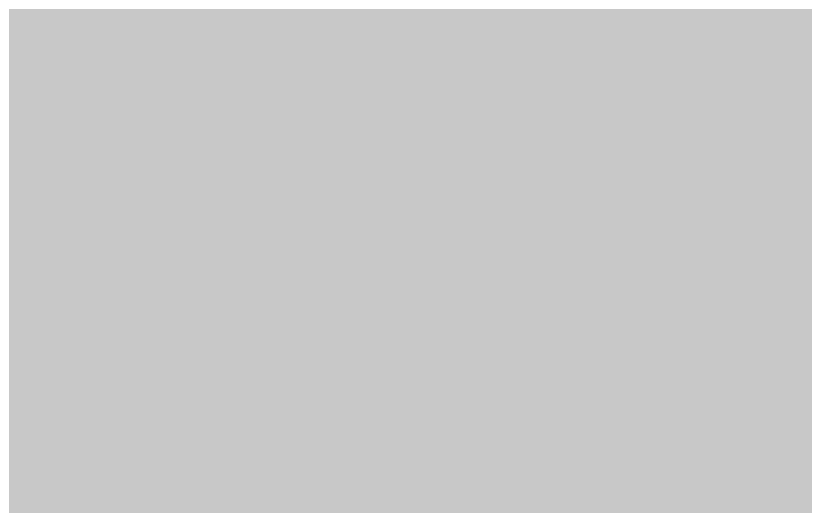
# Model space of a CAD drawing. Header units: inches. Extents: x 0.2 to 39.7, y 0.3 to 24.9.
# Drawn here: x 11.8188 to 12.0068, y 12.3727 to 12.4895 of the extents above; entities that cross this region are included whole.
import ezdxf

# ---------------------------------------------------------------- set-up
doc = ezdxf.new("R2010")
doc.units = ezdxf.units.IN
for name, color, linetype in [('Bottom Layer', 76, 'Continuous'), ('Bottom Layer 1', 5, 'Continuous'), ('Top Layer', 16, 'Continuous'), ('Top Layer 1', 1, 'Continuous')]:
    doc.layers.add(name, color=color, linetype=linetype)

msp = doc.modelspace()

# ---------------------------------------------------------------- hatches: boundary and pattern name
at = {"layer": 'Bottom Layer'}
h = msp.add_hatch(color=76, dxfattribs=at)
edge = h.paths.add_edge_path()
edge.add_arc((11.7, 12.675), 0.3, 0, 360)
at = {"layer": 'Bottom Layer 1'}
h = msp.add_hatch(color=5, dxfattribs=at)
edge = h.paths.add_edge_path()
edge.add_arc((11.7, 12.675), 0.3, 0, 360)
msp.add_hatch(color=5, dxfattribs=at).paths.add_polyline_path([(11.99056, 12.29605), (11.9731, 12.31143), (11.95313, 12.32514), (11.93065, 12.33719), (11.90566, 12.34758), (11.87816, 12.35631), (11.84814, 12.36337), (11.81562, 12.36878), (11.78059, 12.37252), (11.703, 12.37502), (11.99998, 12.672), (12.0004, 12.63195), (12.00622, 12.55938), (12.01163, 12.52686), (12.01869, 12.49685), (12.02742, 12.46935), (12.03781, 12.44435), (12.04986, 12.42187), (12.06358, 12.4019), (12.07895, 12.38444)])
at = {"layer": 'Top Layer'}
h = msp.add_hatch(color=16, dxfattribs=at)
edge = h.paths.add_edge_path()
edge.add_arc((11.7, 12.675), 0.3, 0, 360)
at = {"layer": 'Top Layer 1'}
h = msp.add_hatch(color=1, dxfattribs=at)
edge = h.paths.add_edge_path()
edge.add_arc((11.7, 12.675), 0.3, 0, 360)

# ---------------------------------------------------------------- linework, layer by layer
at = {"layer": 'Bottom Layer 1'}
msp.add_lwpolyline([(11.7, 12.675, 0.125, 0.125, 0), (21.3, 3.075, 0.125, 0.125, 0)], format="xyseb", dxfattribs=at)

doc.saveas('drawing.dxf')
